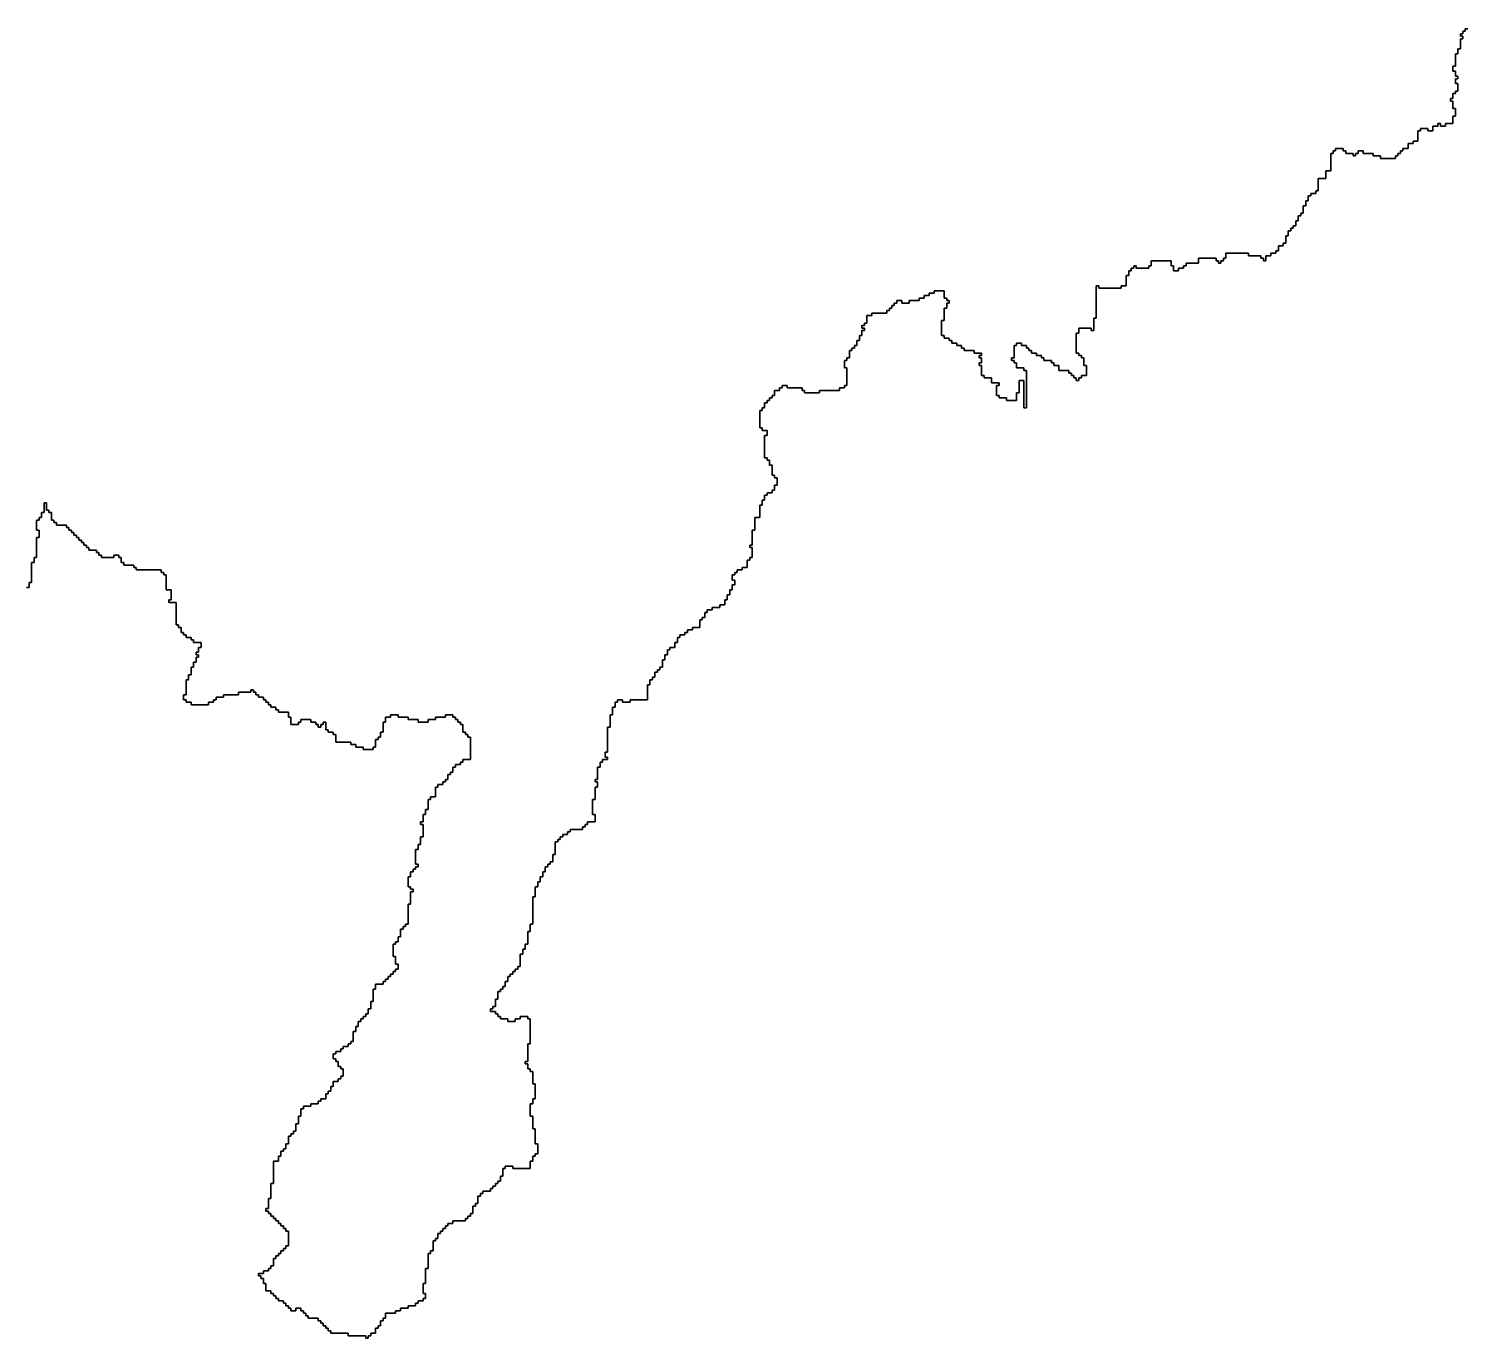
# Model space of a CAD drawing. Header units: inches. Extents: x -98695 to 376223, y 1122520 to 1501782.
# Drawn here: x 139686 to 157469, y 1294491 to 1310685 of the extents above; entities that cross this region are included whole.
import ezdxf

# ---------------------------------------------------------------- set-up
doc = ezdxf.new("R2010")
doc.units = ezdxf.units.IN
doc.header["$MEASUREMENT"] = 0
doc.layers.add('subs1', color=7, linetype='Continuous', true_color=0xc8dcf7)

msp = doc.modelspace()

# ---------------------------------------------------------------- linework, layer by layer
at = {"layer": 'subs1'}
msp.add_lwpolyline([(139659, 1303776), (139690, 1303776), (139690, 1303837), (139720, 1303837), (139720, 1304084), (139751, 1304084), (139751, 1304146), (139782, 1304146), (139782, 1304393), (139813, 1304393), (139813, 1304485), (139782, 1304485), (139782, 1304609), (139813, 1304609), (139813, 1304639), (139844, 1304639), (139844, 1304701), (139875, 1304701), (139875, 1304824), (139905, 1304824), (139905, 1304732), (139936, 1304732), (139936, 1304701), (139967, 1304701), (139967, 1304609), (139998, 1304609), (139998, 1304578), (140029, 1304578), (140029, 1304547), (140152, 1304547), (140152, 1304516), (140183, 1304516), (140183, 1304485), (140214, 1304485), (140214, 1304454), (140245, 1304454), (140245, 1304423), (140276, 1304423), (140276, 1304393), (140306, 1304393), (140306, 1304362), (140337, 1304362), (140337, 1304331), (140368, 1304331), (140368, 1304300), (140399, 1304300), (140399, 1304269), (140430, 1304269), (140430, 1304238), (140522, 1304238), (140522, 1304208), (140553, 1304208), (140553, 1304177), (140584, 1304177), (140584, 1304146), (140738, 1304146), (140738, 1304177), (140800, 1304177), (140800, 1304146), (140831, 1304146), (140831, 1304084), (140862, 1304084), (140862, 1304053), (140985, 1304053), (140985, 1304022), (141016, 1304022), (141016, 1303992), (141324, 1303992), (141324, 1303961), (141355, 1303961), (141355, 1303930), (141386, 1303930), (141386, 1303745), (141448, 1303745), (141448, 1303621), (141417, 1303621), (141417, 1303591), (141509, 1303591), (141509, 1303313), (141540, 1303313), (141540, 1303282), (141571, 1303282), (141571, 1303220), (141602, 1303220), (141602, 1303190), (141633, 1303190), (141633, 1303159), (141695, 1303159), (141695, 1303128), (141725, 1303128), (141725, 1303097), (141818, 1303097), (141818, 1303035), (141787, 1303035), (141787, 1302974), (141756, 1302974), (141756, 1302943), (141787, 1302943), (141787, 1302912), (141756, 1302912), (141756, 1302850), (141725, 1302850), (141725, 1302789), (141695, 1302789), (141695, 1302696), (141664, 1302696), (141664, 1302634), (141633, 1302634), (141633, 1302449), (141602, 1302449), (141602, 1302388), (141633, 1302388), (141633, 1302357), (141695, 1302357), (141695, 1302326), (141911, 1302326), (141911, 1302357), (141972, 1302357), (141972, 1302388), (142003, 1302388), (142003, 1302418), (142096, 1302418), (142096, 1302449), (142281, 1302449), (142281, 1302480), (142435, 1302480), (142435, 1302511), (142466, 1302511), (142466, 1302480), (142497, 1302480), (142497, 1302449), (142527, 1302449), (142527, 1302418), (142589, 1302418), (142589, 1302388), (142620, 1302388), (142620, 1302357), (142651, 1302357), (142651, 1302326), (142682, 1302326), (142682, 1302295), (142743, 1302295), (142743, 1302264), (142774, 1302264), (142774, 1302233), (142898, 1302233), (142898, 1302172), (142928, 1302172), (142928, 1302079), (143021, 1302079), (143021, 1302110), (143052, 1302110), (143052, 1302141), (143175, 1302141), (143175, 1302110), (143237, 1302110), (143237, 1302079), (143268, 1302079), (143268, 1302048), (143299, 1302048), (143299, 1302079), (143329, 1302079), (143329, 1302110), (143360, 1302110), (143360, 1302017), (143391, 1302017), (143391, 1301987), (143453, 1301987), (143453, 1301956), (143484, 1301956), (143484, 1301863), (143669, 1301863), (143669, 1301832), (143730, 1301832), (143730, 1301801), (143823, 1301801), (143823, 1301771), (143946, 1301771), (143946, 1301801), (143977, 1301801), (143977, 1301894), (144008, 1301894), (144008, 1301925), (144039, 1301925), (144039, 1301987), (144070, 1301987), (144070, 1302110), (144101, 1302110), (144101, 1302172), (144162, 1302172), (144162, 1302202), (144255, 1302202), (144255, 1302172), (144378, 1302172), (144378, 1302141), (144502, 1302141), (144502, 1302110), (144625, 1302110), (144625, 1302141), (144718, 1302141), (144718, 1302172), (144841, 1302172), (144841, 1302202), (144933, 1302202), (144933, 1302172), (144964, 1302172), (144964, 1302141), (144995, 1302141), (144995, 1302110), (145026, 1302110), (145026, 1302079), (145057, 1302079), (145057, 1301987), (145088, 1301987), (145088, 1301956), (145119, 1301956), (145119, 1301925), (145149, 1301925), (145149, 1301647), (145057, 1301647), (145057, 1301616), (145026, 1301616), (145026, 1301586), (144964, 1301586), (144964, 1301555), (144933, 1301555), (144933, 1301493), (144903, 1301493), (144903, 1301462), (144872, 1301462), (144872, 1301400), (144841, 1301400), (144841, 1301370), (144810, 1301370), (144810, 1301339), (144748, 1301339), (144748, 1301308), (144718, 1301308), (144718, 1301185), (144656, 1301185), (144656, 1301154), (144625, 1301154), (144625, 1301030), (144594, 1301030), (144594, 1300969), (144563, 1300969), (144563, 1300876), (144532, 1300876), (144532, 1300845), (144563, 1300845), (144563, 1300691), (144532, 1300691), (144532, 1300598), (144502, 1300598), (144502, 1300537), (144471, 1300537), (144471, 1300352), (144502, 1300352), (144502, 1300321), (144471, 1300321), (144471, 1300290), (144440, 1300290), (144440, 1300259), (144409, 1300259), (144409, 1300197), (144378, 1300197), (144378, 1300074), (144409, 1300074), (144409, 1300043), (144440, 1300043), (144440, 1300012), (144409, 1300012), (144409, 1299858), (144378, 1299858), (144378, 1299611), (144347, 1299611), (144347, 1299581), (144317, 1299581), (144317, 1299550), (144286, 1299550), (144286, 1299457), (144255, 1299457), (144255, 1299395), (144224, 1299395), (144224, 1299365), (144193, 1299365), (144193, 1299210), (144224, 1299210), (144224, 1299118), (144255, 1299118), (144255, 1299056), (144224, 1299056), (144224, 1299025), (144193, 1299025), (144193, 1298994), (144162, 1298994), (144162, 1298964), (144131, 1298964), (144131, 1298933), (144101, 1298933), (144101, 1298902), (144070, 1298902), (144070, 1298871), (143977, 1298871), (143977, 1298809), (143946, 1298809), (143946, 1298655), (143916, 1298655), (143916, 1298563), (143885, 1298563), (143885, 1298501), (143854, 1298501), (143854, 1298470), (143823, 1298470), (143823, 1298439), (143792, 1298439), (143792, 1298408), (143761, 1298408), (143761, 1298347), (143730, 1298347), (143730, 1298285), (143700, 1298285), (143700, 1298162), (143669, 1298162), (143669, 1298131), (143638, 1298131), (143638, 1298100), (143576, 1298100), (143576, 1298069), (143545, 1298069), (143545, 1298038), (143484, 1298038), (143484, 1298007), (143453, 1298007), (143453, 1297946), (143484, 1297946), (143484, 1297915), (143515, 1297915), (143515, 1297853), (143545, 1297853), (143545, 1297822), (143576, 1297822), (143576, 1297730), (143545, 1297730), (143545, 1297699), (143515, 1297699), (143515, 1297668), (143453, 1297668), (143453, 1297606), (143422, 1297606), (143422, 1297545), (143391, 1297545), (143391, 1297514), (143360, 1297514), (143360, 1297452), (143299, 1297452), (143299, 1297421), (143268, 1297421), (143268, 1297390), (143175, 1297390), (143175, 1297360), (143083, 1297360), (143083, 1297329), (143052, 1297329), (143052, 1297236), (143021, 1297236), (143021, 1297144), (142990, 1297144), (142990, 1297051), (142959, 1297051), (142959, 1297020), (142928, 1297020), (142928, 1296989), (142898, 1296989), (142898, 1296897), (142867, 1296897), (142867, 1296835), (142836, 1296835), (142836, 1296804), (142805, 1296804), (142805, 1296743), (142774, 1296743), (142774, 1296681), (142713, 1296681), (142713, 1296403), (142682, 1296403), (142682, 1296218), (142651, 1296218), (142651, 1296095), (142620, 1296095), (142620, 1296064), (142651, 1296064), (142651, 1296033), (142682, 1296033), (142682, 1296002), (142713, 1296002), (142713, 1295971), (142743, 1295971), (142743, 1295941), (142774, 1295941), (142774, 1295910), (142805, 1295910), (142805, 1295879), (142836, 1295879), (142836, 1295848), (142867, 1295848), (142867, 1295817), (142898, 1295817), (142898, 1295632), (142867, 1295632), (142867, 1295601), (142836, 1295601), (142836, 1295570), (142805, 1295570), (142805, 1295540), (142774, 1295540), (142774, 1295509), (142743, 1295509), (142743, 1295478), (142713, 1295478), (142713, 1295385), (142682, 1295385), (142682, 1295354), (142651, 1295354), (142651, 1295324), (142589, 1295324), (142589, 1295293), (142527, 1295293), (142527, 1295262), (142558, 1295262), (142558, 1295231), (142589, 1295231), (142589, 1295169), (142620, 1295169), (142620, 1295077), (142682, 1295077), (142682, 1295046), (142713, 1295046), (142713, 1295015), (142743, 1295015), (142743, 1294984), (142774, 1294984), (142774, 1294953), (142836, 1294953), (142836, 1294923), (142867, 1294923), (142867, 1294892), (142898, 1294892), (142898, 1294861), (142928, 1294861), (142928, 1294830), (142990, 1294830), (142990, 1294861), (143052, 1294861), (143052, 1294830), (143083, 1294830), (143083, 1294799), (143114, 1294799), (143114, 1294768), (143144, 1294768), (143144, 1294738), (143268, 1294738), (143268, 1294707), (143299, 1294707), (143299, 1294676), (143329, 1294676), (143329, 1294645), (143360, 1294645), (143360, 1294614), (143391, 1294614), (143391, 1294583), (143422, 1294583), (143422, 1294552), (143638, 1294552), (143638, 1294522), (143854, 1294522), (143854, 1294491), (143885, 1294491), (143885, 1294522), (143916, 1294522), (143916, 1294552), (143977, 1294552), (143977, 1294614), (144008, 1294614), (144008, 1294645), (144039, 1294645), (144039, 1294707), (144070, 1294707), (144070, 1294738), (144101, 1294738), (144101, 1294799), (144224, 1294799), (144224, 1294830), (144286, 1294830), (144286, 1294861), (144378, 1294861), (144378, 1294892), (144471, 1294892), (144471, 1294923), (144502, 1294923), (144502, 1294953), (144563, 1294953), (144563, 1294984), (144594, 1294984), (144594, 1295046), (144563, 1295046), (144563, 1295169), (144594, 1295169), (144594, 1295354), (144625, 1295354), (144625, 1295540), (144656, 1295540), (144656, 1295570), (144687, 1295570), (144687, 1295694), (144718, 1295694), (144718, 1295725), (144748, 1295725), (144748, 1295786), (144779, 1295786), (144779, 1295817), (144810, 1295817), (144810, 1295848), (144841, 1295848), (144841, 1295879), (144872, 1295879), (144872, 1295910), (144933, 1295910), (144933, 1295941), (145088, 1295941), (145088, 1295971), (145119, 1295971), (145119, 1296002), (145149, 1296002), (145149, 1296033), (145180, 1296033), (145180, 1296126), (145211, 1296126), (145211, 1296157), (145242, 1296157), (145242, 1296249), (145273, 1296249), (145273, 1296280), (145304, 1296280), (145304, 1296311), (145396, 1296311), (145396, 1296342), (145427, 1296342), (145427, 1296372), (145458, 1296372), (145458, 1296403), (145489, 1296403), (145489, 1296434), (145520, 1296434), (145520, 1296496), (145550, 1296496), (145550, 1296588), (145581, 1296588), (145581, 1296619), (145674, 1296619), (145674, 1296588), (145890, 1296588), (145890, 1296681), (145921, 1296681), (145921, 1296743), (145951, 1296743), (145951, 1296773), (145982, 1296773), (145982, 1296897), (145951, 1296897), (145951, 1297082), (145921, 1297082), (145921, 1297236), (145890, 1297236), (145890, 1297390), (145921, 1297390), (145921, 1297452), (145951, 1297452), (145951, 1297637), (145921, 1297637), (145921, 1297791), (145890, 1297791), (145890, 1297822), (145859, 1297822), (145859, 1297884), (145828, 1297884), (145828, 1297915), (145859, 1297915), (145859, 1298131), (145890, 1298131), (145890, 1298439), (145859, 1298439), (145859, 1298470), (145766, 1298470), (145766, 1298439), (145705, 1298439), (145705, 1298408), (145612, 1298408), (145612, 1298439), (145520, 1298439), (145520, 1298470), (145489, 1298470), (145489, 1298501), (145458, 1298501), (145458, 1298532), (145396, 1298532), (145396, 1298563), (145427, 1298563), (145427, 1298593), (145458, 1298593), (145458, 1298686), (145489, 1298686), (145489, 1298778), (145520, 1298778), (145520, 1298809), (145550, 1298809), (145550, 1298840), (145581, 1298840), (145581, 1298902), (145612, 1298902), (145612, 1298964), (145643, 1298964), (145643, 1298994), (145674, 1298994), (145674, 1299025), (145705, 1299025), (145705, 1299056), (145736, 1299056), (145736, 1299087), (145766, 1299087), (145766, 1299241), (145797, 1299241), (145797, 1299303), (145828, 1299303), (145828, 1299365), (145859, 1299365), (145859, 1299519), (145890, 1299519), (145890, 1299611), (145921, 1299611), (145921, 1299951), (145951, 1299951), (145951, 1300074), (145982, 1300074), (145982, 1300136), (146013, 1300136), (146013, 1300197), (146044, 1300197), (146044, 1300259), (146075, 1300259), (146075, 1300321), (146106, 1300321), (146106, 1300352), (146137, 1300352), (146137, 1300383), (146167, 1300383), (146167, 1300475), (146198, 1300475), (146198, 1300629), (146229, 1300629), (146229, 1300660), (146260, 1300660), (146260, 1300691), (146291, 1300691), (146291, 1300722), (146352, 1300722), (146352, 1300753), (146383, 1300753), (146383, 1300784), (146538, 1300784), (146538, 1300814), (146568, 1300814), (146568, 1300845), (146599, 1300845), (146599, 1300876), (146692, 1300876), (146692, 1300969), (146661, 1300969), (146661, 1301154), (146692, 1301154), (146692, 1301308), (146723, 1301308), (146723, 1301370), (146692, 1301370), (146692, 1301400), (146723, 1301400), (146723, 1301555), (146753, 1301555), (146753, 1301616), (146784, 1301616), (146784, 1301647), (146846, 1301647), (146846, 1301678), (146815, 1301678), (146815, 1301740), (146846, 1301740), (146846, 1302048), (146877, 1302048), (146877, 1302202), (146908, 1302202), (146908, 1302295), (146939, 1302295), (146939, 1302357), (146969, 1302357), (146969, 1302388), (147031, 1302388), (147031, 1302357), (147124, 1302357), (147124, 1302388), (147340, 1302388), (147340, 1302573), (147370, 1302573), (147370, 1302634), (147401, 1302634), (147401, 1302665), (147432, 1302665), (147432, 1302727), (147463, 1302727), (147463, 1302758), (147494, 1302758), (147494, 1302789), (147525, 1302789), (147525, 1302881), (147555, 1302881), (147555, 1302943), (147586, 1302943), (147586, 1303005), (147617, 1303005), (147617, 1303035), (147679, 1303035), (147679, 1303097), (147710, 1303097), (147710, 1303159), (147741, 1303159), (147741, 1303190), (147802, 1303190), (147802, 1303220), (147833, 1303220), (147833, 1303251), (147895, 1303251), (147895, 1303282), (147987, 1303282), (147987, 1303375), (148018, 1303375), (148018, 1303406), (148049, 1303406), (148049, 1303467), (148080, 1303467), (148080, 1303498), (148142, 1303498), (148142, 1303529), (148234, 1303529), (148234, 1303560), (148296, 1303560), (148296, 1303621), (148327, 1303621), (148327, 1303683), (148357, 1303683), (148357, 1303745), (148388, 1303745), (148388, 1303807), (148419, 1303807), (148419, 1303868), (148388, 1303868), (148388, 1303930), (148419, 1303930), (148419, 1303961), (148450, 1303961), (148450, 1303992), (148512, 1303992), (148512, 1304022), (148573, 1304022), (148573, 1304115), (148604, 1304115), (148604, 1304146), (148635, 1304146), (148635, 1304269), (148604, 1304269), (148604, 1304300), (148635, 1304300), (148635, 1304485), (148666, 1304485), (148666, 1304639), (148728, 1304639), (148728, 1304794), (148759, 1304794), (148759, 1304855), (148789, 1304855), (148789, 1304917), (148820, 1304917), (148820, 1304948), (148882, 1304948), (148882, 1304979), (148913, 1304979), (148913, 1305040), (148944, 1305040), (148944, 1305133), (148913, 1305133), (148913, 1305164), (148882, 1305164), (148882, 1305287), (148851, 1305287), (148851, 1305349), (148820, 1305349), (148820, 1305380), (148789, 1305380), (148789, 1305657), (148820, 1305657), (148820, 1305719), (148759, 1305719), (148759, 1305750), (148728, 1305750), (148728, 1305966), (148759, 1305966), (148759, 1305997), (148789, 1305997), (148789, 1306058), (148820, 1306058), (148820, 1306089), (148851, 1306089), (148851, 1306120), (148882, 1306120), (148882, 1306151), (148913, 1306151), (148913, 1306213), (148974, 1306213), (148974, 1306243), (149005, 1306243), (149005, 1306274), (149067, 1306274), (149067, 1306243), (149252, 1306243), (149252, 1306213), (149283, 1306213), (149283, 1306182), (149468, 1306182), (149468, 1306213), (149715, 1306213), (149715, 1306243), (149776, 1306243), (149776, 1306274), (149807, 1306274), (149807, 1306490), (149776, 1306490), (149776, 1306583), (149807, 1306583), (149807, 1306614), (149838, 1306614), (149838, 1306706), (149869, 1306706), (149869, 1306737), (149900, 1306737), (149900, 1306768), (149931, 1306768), (149931, 1306830), (149962, 1306830), (149962, 1306891), (149992, 1306891), (149992, 1306953), (150023, 1306953), (150023, 1306984), (149992, 1306984), (149992, 1307015), (150023, 1307015), (150023, 1307045), (150054, 1307045), (150054, 1307138), (150116, 1307138), (150116, 1307169), (150301, 1307169), (150301, 1307200), (150332, 1307200), (150332, 1307231), (150363, 1307231), (150363, 1307261), (150393, 1307261), (150393, 1307292), (150424, 1307292), (150424, 1307323), (150486, 1307323), (150486, 1307292), (150578, 1307292), (150578, 1307323), (150702, 1307323), (150702, 1307354), (150764, 1307354), (150764, 1307385), (150825, 1307385), (150825, 1307416), (150887, 1307416), (150887, 1307446), (151010, 1307446), (151010, 1307354), (151041, 1307354), (151041, 1307323), (151072, 1307323), (151072, 1307292), (151041, 1307292), (151041, 1307231), (151010, 1307231), (151010, 1307076), (150979, 1307076), (150979, 1306891), (151010, 1306891), (151010, 1306860), (151072, 1306860), (151072, 1306830), (151103, 1306830), (151103, 1306799), (151165, 1306799), (151165, 1306768), (151226, 1306768), (151226, 1306737), (151257, 1306737), (151257, 1306706), (151380, 1306706), (151380, 1306675), (151473, 1306675), (151473, 1306644), (151442, 1306644), (151442, 1306614), (151473, 1306614), (151473, 1306552), (151442, 1306552), (151442, 1306521), (151473, 1306521), (151473, 1306398), (151504, 1306398), (151504, 1306367), (151596, 1306367), (151596, 1306305), (151689, 1306305), (151689, 1306274), (151658, 1306274), (151658, 1306151), (151689, 1306151), (151689, 1306120), (151781, 1306120), (151781, 1306089), (151905, 1306089), (151905, 1306182), (151936, 1306182), (151936, 1306336), (151997, 1306336), (151997, 1305997), (152028, 1305997), (152028, 1306459), (151997, 1306459), (151997, 1306490), (151905, 1306490), (151905, 1306552), (151874, 1306552), (151874, 1306583), (151843, 1306583), (151843, 1306614), (151874, 1306614), (151874, 1306768), (151905, 1306768), (151905, 1306799), (151967, 1306799), (151967, 1306768), (152028, 1306768), (152028, 1306737), (152059, 1306737), (152059, 1306706), (152090, 1306706), (152090, 1306675), (152152, 1306675), (152152, 1306644), (152213, 1306644), (152213, 1306614), (152244, 1306614), (152244, 1306583), (152337, 1306583), (152337, 1306552), (152368, 1306552), (152368, 1306521), (152429, 1306521), (152429, 1306459), (152553, 1306459), (152553, 1306428), (152584, 1306428), (152584, 1306398), (152614, 1306398), (152614, 1306367), (152645, 1306367), (152645, 1306336), (152676, 1306336), (152676, 1306367), (152707, 1306367), (152707, 1306398), (152769, 1306398), (152769, 1306521), (152738, 1306521), (152738, 1306614), (152707, 1306614), (152707, 1306644), (152676, 1306644), (152676, 1306675), (152645, 1306675), (152645, 1306922), (152676, 1306922), (152676, 1306984), (152830, 1306984), (152830, 1306953), (152861, 1306953), (152861, 1307107), (152892, 1307107), (152892, 1307508), (152923, 1307508), (152923, 1307477), (153200, 1307477), (153200, 1307508), (153262, 1307508), (153262, 1307632), (153293, 1307632), (153293, 1307693), (153324, 1307693), (153324, 1307724), (153355, 1307724), (153355, 1307755), (153386, 1307755), (153386, 1307724), (153540, 1307724), (153540, 1307755), (153571, 1307755), (153571, 1307817), (153817, 1307817), (153817, 1307755), (153848, 1307755), (153848, 1307693), (153910, 1307693), (153910, 1307724), (153972, 1307724), (153972, 1307755), (154002, 1307755), (154002, 1307786), (154157, 1307786), (154157, 1307847), (154373, 1307847), (154373, 1307817), (154403, 1307817), (154403, 1307786), (154434, 1307786), (154434, 1307817), (154465, 1307817), (154465, 1307847), (154496, 1307847), (154496, 1307909), (154774, 1307909), (154774, 1307878), (154928, 1307878), (154928, 1307847), (154959, 1307847), (154959, 1307817), (154990, 1307817), (154990, 1307878), (155051, 1307878), (155051, 1307909), (155113, 1307909), (155113, 1307940), (155144, 1307940), (155144, 1308002), (155205, 1308002), (155205, 1308033), (155236, 1308033), (155236, 1308125), (155267, 1308125), (155267, 1308187), (155298, 1308187), (155298, 1308218), (155329, 1308218), (155329, 1308248), (155360, 1308248), (155360, 1308310), (155391, 1308310), (155391, 1308372), (155421, 1308372), (155421, 1308403), (155452, 1308403), (155452, 1308495), (155483, 1308495), (155483, 1308557), (155514, 1308557), (155514, 1308619), (155545, 1308619), (155545, 1308649), (155606, 1308649), (155606, 1308680), (155637, 1308680), (155637, 1308835), (155730, 1308835), (155730, 1308927), (155792, 1308927), (155792, 1309143), (155822, 1309143), (155822, 1309174), (155853, 1309174), (155853, 1309205), (155946, 1309205), (155946, 1309174), (155977, 1309174), (155977, 1309143), (156069, 1309143), (156069, 1309112), (156100, 1309112), (156100, 1309143), (156131, 1309143), (156131, 1309174), (156193, 1309174), (156193, 1309143), (156316, 1309143), (156316, 1309112), (156409, 1309112), (156409, 1309081), (156594, 1309081), (156594, 1309112), (156624, 1309112), (156624, 1309143), (156655, 1309143), (156655, 1309174), (156686, 1309174), (156686, 1309205), (156748, 1309205), (156748, 1309266), (156810, 1309266), (156810, 1309297), (156871, 1309297), (156871, 1309421), (156902, 1309421), (156902, 1309451), (156995, 1309451), (156995, 1309421), (157056, 1309421), (157056, 1309482), (157118, 1309482), (157118, 1309513), (157149, 1309513), (157149, 1309482), (157211, 1309482), (157211, 1309513), (157303, 1309513), (157303, 1309606), (157334, 1309606), (157334, 1309698), (157303, 1309698), (157303, 1309791), (157272, 1309791), (157272, 1309822), (157303, 1309822), (157303, 1309883), (157334, 1309883), (157334, 1309914), (157365, 1309914), (157365, 1310007), (157334, 1310007), (157334, 1310068), (157365, 1310068), (157365, 1310099), (157334, 1310099), (157334, 1310161), (157303, 1310161), (157303, 1310223), (157334, 1310223), (157334, 1310377), (157365, 1310377), (157365, 1310439), (157396, 1310439), (157396, 1310562), (157426, 1310562), (157426, 1310593), (157396, 1310593), (157396, 1310624), (157426, 1310624), (157426, 1310655), (157457, 1310655), (157457, 1310685), (157488, 1310685)], dxfattribs=at)
msp.add_polyline3d([(157488, 1310685, 0), (157457, 1310685, 0), (157457, 1310655, 0), (157426, 1310655, 0), (157426, 1310624, 0), (157396, 1310624, 0), (157396, 1310593, 0), (157426, 1310593, 0), (157426, 1310562, 0), (157396, 1310562, 0), (157396, 1310439, 0), (157365, 1310439, 0), (157365, 1310377, 0), (157334, 1310377, 0), (157334, 1310223, 0), (157303, 1310223, 0), (157303, 1310161, 0), (157334, 1310161, 0), (157334, 1310099, 0), (157365, 1310099, 0), (157365, 1310068, 0), (157334, 1310068, 0), (157334, 1310007, 0), (157365, 1310007, 0), (157365, 1309914, 0), (157334, 1309914, 0), (157334, 1309883, 0), (157303, 1309883, 0), (157303, 1309822, 0), (157272, 1309822, 0), (157272, 1309791, 0), (157303, 1309791, 0), (157303, 1309698, 0), (157334, 1309698, 0), (157334, 1309606, 0), (157303, 1309606, 0), (157303, 1309513, 0), (157211, 1309513, 0), (157211, 1309482, 0), (157149, 1309482, 0), (157149, 1309513, 0), (157118, 1309513, 0), (157118, 1309482, 0), (157056, 1309482, 0), (157056, 1309421, 0), (156995, 1309421, 0), (156995, 1309451, 0), (156902, 1309451, 0), (156902, 1309421, 0), (156871, 1309421, 0), (156871, 1309297, 0), (156810, 1309297, 0), (156810, 1309266, 0), (156748, 1309266, 0), (156748, 1309205, 0), (156686, 1309205, 0), (156686, 1309174, 0), (156655, 1309174, 0), (156655, 1309143, 0), (156624, 1309143, 0), (156624, 1309112, 0), (156594, 1309112, 0), (156594, 1309081, 0), (156409, 1309081, 0), (156409, 1309112, 0), (156316, 1309112, 0), (156316, 1309143, 0), (156193, 1309143, 0), (156193, 1309174, 0), (156131, 1309174, 0), (156131, 1309143, 0), (156100, 1309143, 0), (156100, 1309112, 0), (156069, 1309112, 0), (156069, 1309143, 0), (155977, 1309143, 0), (155977, 1309174, 0), (155946, 1309174, 0), (155946, 1309205, 0), (155853, 1309205, 0), (155853, 1309174, 0), (155822, 1309174, 0), (155822, 1309143, 0), (155792, 1309143, 0), (155792, 1308927, 0), (155730, 1308927, 0), (155730, 1308835, 0), (155637, 1308835, 0), (155637, 1308680, 0), (155606, 1308680, 0), (155606, 1308649, 0), (155545, 1308649, 0), (155545, 1308619, 0), (155514, 1308619, 0), (155514, 1308557, 0), (155483, 1308557, 0), (155483, 1308495, 0), (155452, 1308495, 0), (155452, 1308403, 0), (155421, 1308403, 0), (155421, 1308372, 0), (155391, 1308372, 0), (155391, 1308310, 0), (155360, 1308310, 0), (155360, 1308248, 0), (155329, 1308248, 0), (155329, 1308218, 0), (155298, 1308218, 0), (155298, 1308187, 0), (155267, 1308187, 0), (155267, 1308125, 0), (155236, 1308125, 0), (155236, 1308033, 0), (155205, 1308033, 0), (155205, 1308002, 0), (155144, 1308002, 0), (155144, 1307940, 0), (155113, 1307940, 0), (155113, 1307909, 0), (155051, 1307909, 0), (155051, 1307878, 0), (154990, 1307878, 0), (154990, 1307817, 0), (154959, 1307817, 0), (154959, 1307847, 0), (154928, 1307847, 0), (154928, 1307878, 0), (154774, 1307878, 0), (154774, 1307909, 0), (154496, 1307909, 0), (154496, 1307847, 0), (154465, 1307847, 0), (154465, 1307817, 0), (154434, 1307817, 0), (154434, 1307786, 0), (154403, 1307786, 0), (154403, 1307817, 0), (154373, 1307817, 0), (154373, 1307847, 0), (154157, 1307847, 0), (154157, 1307786, 0), (154002, 1307786, 0), (154002, 1307755, 0), (153972, 1307755, 0), (153972, 1307724, 0), (153910, 1307724, 0), (153910, 1307693, 0), (153848, 1307693, 0), (153848, 1307755, 0), (153817, 1307755, 0), (153817, 1307817, 0), (153571, 1307817, 0), (153571, 1307755, 0), (153540, 1307755, 0), (153540, 1307724, 0), (153386, 1307724, 0), (153386, 1307755, 0), (153355, 1307755, 0), (153355, 1307724, 0), (153324, 1307724, 0), (153324, 1307693, 0), (153293, 1307693, 0), (153293, 1307632, 0), (153262, 1307632, 0), (153262, 1307508, 0), (153200, 1307508, 0), (153200, 1307477, 0), (152923, 1307477, 0), (152923, 1307508, 0), (152892, 1307508, 0), (152892, 1307107, 0), (152861, 1307107, 0), (152861, 1306953, 0), (152830, 1306953, 0), (152830, 1306984, 0), (152676, 1306984, 0), (152676, 1306922, 0), (152645, 1306922, 0), (152645, 1306675, 0), (152676, 1306675, 0), (152676, 1306644, 0), (152707, 1306644, 0), (152707, 1306614, 0), (152738, 1306614, 0), (152738, 1306521, 0), (152769, 1306521, 0), (152769, 1306398, 0), (152707, 1306398, 0), (152707, 1306367, 0), (152676, 1306367, 0), (152676, 1306336, 0), (152645, 1306336, 0), (152645, 1306367, 0), (152614, 1306367, 0), (152614, 1306398, 0), (152584, 1306398, 0), (152584, 1306428, 0), (152553, 1306428, 0), (152553, 1306459, 0), (152429, 1306459, 0), (152429, 1306521, 0), (152368, 1306521, 0), (152368, 1306552, 0), (152337, 1306552, 0), (152337, 1306583, 0), (152244, 1306583, 0), (152244, 1306614, 0), (152213, 1306614, 0), (152213, 1306644, 0), (152152, 1306644, 0), (152152, 1306675, 0), (152090, 1306675, 0), (152090, 1306706, 0), (152059, 1306706, 0), (152059, 1306737, 0), (152028, 1306737, 0), (152028, 1306768, 0), (151967, 1306768, 0), (151967, 1306799, 0), (151905, 1306799, 0), (151905, 1306768, 0), (151874, 1306768, 0), (151874, 1306614, 0), (151843, 1306614, 0), (151843, 1306583, 0), (151874, 1306583, 0), (151874, 1306552, 0), (151905, 1306552, 0), (151905, 1306490, 0), (151997, 1306490, 0), (151997, 1306459, 0), (152028, 1306459, 0), (152028, 1305997, 0), (151997, 1305997, 0), (151997, 1306336, 0), (151936, 1306336, 0), (151936, 1306182, 0), (151905, 1306182, 0), (151905, 1306089, 0), (151781, 1306089, 0), (151781, 1306120, 0), (151689, 1306120, 0), (151689, 1306151, 0), (151658, 1306151, 0), (151658, 1306274, 0), (151689, 1306274, 0), (151689, 1306305, 0), (151596, 1306305, 0), (151596, 1306367, 0), (151504, 1306367, 0), (151504, 1306398, 0), (151473, 1306398, 0), (151473, 1306521, 0), (151442, 1306521, 0), (151442, 1306552, 0), (151473, 1306552, 0), (151473, 1306614, 0), (151442, 1306614, 0), (151442, 1306644, 0), (151473, 1306644, 0), (151473, 1306675, 0), (151380, 1306675, 0), (151380, 1306706, 0), (151257, 1306706, 0), (151257, 1306737, 0), (151226, 1306737, 0), (151226, 1306768, 0), (151165, 1306768, 0), (151165, 1306799, 0), (151103, 1306799, 0), (151103, 1306830, 0), (151072, 1306830, 0), (151072, 1306860, 0), (151010, 1306860, 0), (151010, 1306891, 0), (150979, 1306891, 0), (150979, 1307076, 0), (151010, 1307076, 0), (151010, 1307231, 0), (151041, 1307231, 0), (151041, 1307292, 0), (151072, 1307292, 0), (151072, 1307323, 0), (151041, 1307323, 0), (151041, 1307354, 0), (151010, 1307354, 0), (151010, 1307446, 0), (150887, 1307446, 0), (150887, 1307416, 0), (150825, 1307416, 0), (150825, 1307385, 0), (150764, 1307385, 0), (150764, 1307354, 0), (150702, 1307354, 0), (150702, 1307323, 0), (150578, 1307323, 0), (150578, 1307292, 0), (150486, 1307292, 0), (150486, 1307323, 0), (150424, 1307323, 0), (150424, 1307292, 0), (150393, 1307292, 0), (150393, 1307261, 0), (150363, 1307261, 0), (150363, 1307231, 0), (150332, 1307231, 0), (150332, 1307200, 0), (150301, 1307200, 0), (150301, 1307169, 0), (150116, 1307169, 0), (150116, 1307138, 0), (150054, 1307138, 0), (150054, 1307045, 0), (150023, 1307045, 0), (150023, 1307015, 0), (149992, 1307015, 0), (149992, 1306984, 0), (150023, 1306984, 0), (150023, 1306953, 0), (149992, 1306953, 0), (149992, 1306891, 0), (149962, 1306891, 0), (149962, 1306830, 0), (149931, 1306830, 0), (149931, 1306768, 0), (149900, 1306768, 0), (149900, 1306737, 0), (149869, 1306737, 0), (149869, 1306706, 0), (149838, 1306706, 0), (149838, 1306614, 0), (149807, 1306614, 0), (149807, 1306583, 0), (149776, 1306583, 0), (149776, 1306490, 0), (149807, 1306490, 0), (149807, 1306274, 0), (149776, 1306274, 0), (149776, 1306243, 0), (149715, 1306243, 0), (149715, 1306213, 0), (149468, 1306213, 0), (149468, 1306182, 0), (149283, 1306182, 0), (149283, 1306213, 0), (149252, 1306213, 0), (149252, 1306243, 0), (149067, 1306243, 0), (149067, 1306274, 0), (149005, 1306274, 0), (149005, 1306243, 0), (148974, 1306243, 0), (148974, 1306213, 0), (148913, 1306213, 0), (148913, 1306151, 0), (148882, 1306151, 0), (148882, 1306120, 0), (148851, 1306120, 0), (148851, 1306089, 0), (148820, 1306089, 0), (148820, 1306058, 0), (148789, 1306058, 0), (148789, 1305997, 0), (148759, 1305997, 0), (148759, 1305966, 0), (148728, 1305966, 0), (148728, 1305750, 0), (148759, 1305750, 0), (148759, 1305719, 0), (148820, 1305719, 0), (148820, 1305657, 0), (148789, 1305657, 0), (148789, 1305380, 0), (148820, 1305380, 0), (148820, 1305349, 0), (148851, 1305349, 0), (148851, 1305287, 0), (148882, 1305287, 0), (148882, 1305164, 0), (148913, 1305164, 0), (148913, 1305133, 0), (148944, 1305133, 0), (148944, 1305040, 0), (148913, 1305040, 0), (148913, 1304979, 0), (148882, 1304979, 0), (148882, 1304948, 0), (148820, 1304948, 0), (148820, 1304917, 0), (148789, 1304917, 0), (148789, 1304855, 0), (148759, 1304855, 0), (148759, 1304794, 0), (148728, 1304794, 0), (148728, 1304639, 0), (148666, 1304639, 0), (148666, 1304485, 0), (148635, 1304485, 0), (148635, 1304300, 0), (148604, 1304300, 0), (148604, 1304269, 0), (148635, 1304269, 0), (148635, 1304146, 0), (148604, 1304146, 0), (148604, 1304115, 0), (148573, 1304115, 0), (148573, 1304022, 0), (148512, 1304022, 0), (148512, 1303992, 0), (148450, 1303992, 0), (148450, 1303961, 0), (148419, 1303961, 0), (148419, 1303930, 0), (148388, 1303930, 0), (148388, 1303868, 0), (148419, 1303868, 0), (148419, 1303807, 0), (148388, 1303807, 0), (148388, 1303745, 0), (148357, 1303745, 0), (148357, 1303683, 0), (148327, 1303683, 0), (148327, 1303621, 0), (148296, 1303621, 0), (148296, 1303560, 0), (148234, 1303560, 0), (148234, 1303529, 0), (148142, 1303529, 0), (148142, 1303498, 0), (148080, 1303498, 0), (148080, 1303467, 0), (148049, 1303467, 0), (148049, 1303406, 0), (148018, 1303406, 0), (148018, 1303375, 0), (147987, 1303375, 0), (147987, 1303282, 0), (147895, 1303282, 0), (147895, 1303251, 0), (147833, 1303251, 0), (147833, 1303220, 0), (147802, 1303220, 0), (147802, 1303190, 0), (147741, 1303190, 0), (147741, 1303159, 0), (147710, 1303159, 0), (147710, 1303097, 0), (147679, 1303097, 0), (147679, 1303035, 0), (147617, 1303035, 0), (147617, 1303005, 0), (147586, 1303005, 0), (147586, 1302943, 0), (147555, 1302943, 0), (147555, 1302881, 0), (147525, 1302881, 0), (147525, 1302789, 0), (147494, 1302789, 0), (147494, 1302758, 0), (147463, 1302758, 0), (147463, 1302727, 0), (147432, 1302727, 0), (147432, 1302665, 0), (147401, 1302665, 0), (147401, 1302634, 0), (147370, 1302634, 0), (147370, 1302573, 0), (147340, 1302573, 0), (147340, 1302388, 0), (147124, 1302388, 0), (147124, 1302357, 0), (147031, 1302357, 0), (147031, 1302388, 0), (146969, 1302388, 0), (146969, 1302357, 0), (146939, 1302357, 0), (146939, 1302295, 0), (146908, 1302295, 0), (146908, 1302202, 0), (146877, 1302202, 0), (146877, 1302048, 0), (146846, 1302048, 0), (146846, 1301740, 0), (146815, 1301740, 0), (146815, 1301678, 0), (146846, 1301678, 0), (146846, 1301647, 0), (146784, 1301647, 0), (146784, 1301616, 0), (146753, 1301616, 0), (146753, 1301555, 0), (146723, 1301555, 0), (146723, 1301400, 0), (146692, 1301400, 0), (146692, 1301370, 0), (146723, 1301370, 0), (146723, 1301308, 0), (146692, 1301308, 0), (146692, 1301154, 0), (146661, 1301154, 0), (146661, 1300969, 0), (146692, 1300969, 0), (146692, 1300876, 0), (146599, 1300876, 0), (146599, 1300845, 0), (146568, 1300845, 0), (146568, 1300814, 0), (146538, 1300814, 0), (146538, 1300784, 0), (146383, 1300784, 0), (146383, 1300753, 0), (146352, 1300753, 0), (146352, 1300722, 0), (146291, 1300722, 0), (146291, 1300691, 0), (146260, 1300691, 0), (146260, 1300660, 0), (146229, 1300660, 0), (146229, 1300629, 0), (146198, 1300629, 0), (146198, 1300475, 0), (146167, 1300475, 0), (146167, 1300383, 0), (146137, 1300383, 0), (146137, 1300352, 0), (146106, 1300352, 0), (146106, 1300321, 0), (146075, 1300321, 0), (146075, 1300259, 0), (146044, 1300259, 0), (146044, 1300197, 0), (146013, 1300197, 0), (146013, 1300136, 0), (145982, 1300136, 0), (145982, 1300074, 0), (145951, 1300074, 0), (145951, 1299951, 0), (145921, 1299951, 0), (145921, 1299611, 0), (145890, 1299611, 0), (145890, 1299519, 0), (145859, 1299519, 0), (145859, 1299365, 0), (145828, 1299365, 0), (145828, 1299303, 0), (145797, 1299303, 0), (145797, 1299241, 0), (145766, 1299241, 0), (145766, 1299087, 0), (145736, 1299087, 0), (145736, 1299056, 0), (145705, 1299056, 0), (145705, 1299025, 0), (145674, 1299025, 0), (145674, 1298994, 0), (145643, 1298994, 0), (145643, 1298964, 0), (145612, 1298964, 0), (145612, 1298902, 0), (145581, 1298902, 0), (145581, 1298840, 0), (145550, 1298840, 0), (145550, 1298809, 0), (145520, 1298809, 0), (145520, 1298778, 0), (145489, 1298778, 0), (145489, 1298686, 0), (145458, 1298686, 0), (145458, 1298593, 0), (145427, 1298593, 0), (145427, 1298563, 0), (145396, 1298563, 0), (145396, 1298532, 0), (145458, 1298532, 0), (145458, 1298501, 0), (145489, 1298501, 0), (145489, 1298470, 0), (145520, 1298470, 0), (145520, 1298439, 0), (145612, 1298439, 0), (145612, 1298408, 0), (145705, 1298408, 0), (145705, 1298439, 0), (145766, 1298439, 0), (145766, 1298470, 0), (145859, 1298470, 0), (145859, 1298439, 0), (145890, 1298439, 0), (145890, 1298131, 0), (145859, 1298131, 0), (145859, 1297915, 0), (145828, 1297915, 0), (145828, 1297884, 0), (145859, 1297884, 0), (145859, 1297822, 0), (145890, 1297822, 0), (145890, 1297791, 0), (145921, 1297791, 0), (145921, 1297637, 0), (145951, 1297637, 0), (145951, 1297452, 0), (145921, 1297452, 0), (145921, 1297390, 0), (145890, 1297390, 0), (145890, 1297236, 0), (145921, 1297236, 0), (145921, 1297082, 0), (145951, 1297082, 0), (145951, 1296897, 0), (145982, 1296897, 0), (145982, 1296773, 0), (145951, 1296773, 0), (145951, 1296743, 0), (145921, 1296743, 0), (145921, 1296681, 0), (145890, 1296681, 0), (145890, 1296588, 0), (145674, 1296588, 0), (145674, 1296619, 0), (145581, 1296619, 0), (145581, 1296588, 0), (145550, 1296588, 0), (145550, 1296496, 0), (145520, 1296496, 0), (145520, 1296434, 0), (145489, 1296434, 0), (145489, 1296403, 0), (145458, 1296403, 0), (145458, 1296372, 0), (145427, 1296372, 0), (145427, 1296342, 0), (145396, 1296342, 0), (145396, 1296311, 0), (145304, 1296311, 0), (145304, 1296280, 0), (145273, 1296280, 0), (145273, 1296249, 0), (145242, 1296249, 0), (145242, 1296157, 0), (145211, 1296157, 0), (145211, 1296126, 0), (145180, 1296126, 0), (145180, 1296033, 0), (145149, 1296033, 0), (145149, 1296002, 0), (145119, 1296002, 0), (145119, 1295971, 0), (145088, 1295971, 0), (145088, 1295941, 0), (144933, 1295941, 0), (144933, 1295910, 0), (144872, 1295910, 0), (144872, 1295879, 0), (144841, 1295879, 0), (144841, 1295848, 0), (144810, 1295848, 0), (144810, 1295817, 0), (144779, 1295817, 0), (144779, 1295786, 0), (144748, 1295786, 0), (144748, 1295725, 0), (144718, 1295725, 0), (144718, 1295694, 0), (144687, 1295694, 0), (144687, 1295570, 0), (144656, 1295570, 0), (144656, 1295540, 0), (144625, 1295540, 0), (144625, 1295354, 0), (144594, 1295354, 0), (144594, 1295169, 0), (144563, 1295169, 0), (144563, 1295046, 0), (144594, 1295046, 0), (144594, 1294984, 0), (144563, 1294984, 0), (144563, 1294953, 0), (144502, 1294953, 0), (144502, 1294923, 0), (144471, 1294923, 0), (144471, 1294892, 0), (144378, 1294892, 0), (144378, 1294861, 0), (144286, 1294861, 0), (144286, 1294830, 0), (144224, 1294830, 0), (144224, 1294799, 0), (144101, 1294799, 0), (144101, 1294738, 0), (144070, 1294738, 0), (144070, 1294707, 0), (144039, 1294707, 0), (144039, 1294645, 0), (144008, 1294645, 0), (144008, 1294614, 0), (143977, 1294614, 0), (143977, 1294552, 0), (143916, 1294552, 0), (143916, 1294522, 0), (143885, 1294522, 0), (143885, 1294491, 0), (143854, 1294491, 0), (143854, 1294522, 0), (143638, 1294522, 0), (143638, 1294552, 0), (143422, 1294552, 0), (143422, 1294583, 0), (143391, 1294583, 0), (143391, 1294614, 0), (143360, 1294614, 0), (143360, 1294645, 0), (143329, 1294645, 0), (143329, 1294676, 0), (143299, 1294676, 0), (143299, 1294707, 0), (143268, 1294707, 0), (143268, 1294738, 0), (143144, 1294738, 0), (143144, 1294768, 0), (143114, 1294768, 0), (143114, 1294799, 0), (143083, 1294799, 0), (143083, 1294830, 0), (143052, 1294830, 0), (143052, 1294861, 0), (142990, 1294861, 0), (142990, 1294830, 0), (142928, 1294830, 0), (142928, 1294861, 0), (142898, 1294861, 0), (142898, 1294892, 0), (142867, 1294892, 0), (142867, 1294923, 0), (142836, 1294923, 0), (142836, 1294953, 0), (142774, 1294953, 0), (142774, 1294984, 0), (142743, 1294984, 0), (142743, 1295015, 0), (142713, 1295015, 0), (142713, 1295046, 0), (142682, 1295046, 0), (142682, 1295077, 0), (142620, 1295077, 0), (142620, 1295169, 0), (142589, 1295169, 0), (142589, 1295231, 0), (142558, 1295231, 0), (142558, 1295262, 0), (142527, 1295262, 0), (142527, 1295293, 0), (142589, 1295293, 0), (142589, 1295324, 0), (142651, 1295324, 0), (142651, 1295354, 0), (142682, 1295354, 0), (142682, 1295385, 0), (142713, 1295385, 0), (142713, 1295478, 0), (142743, 1295478, 0), (142743, 1295509, 0), (142774, 1295509, 0), (142774, 1295540, 0), (142805, 1295540, 0), (142805, 1295570, 0), (142836, 1295570, 0), (142836, 1295601, 0), (142867, 1295601, 0), (142867, 1295632, 0), (142898, 1295632, 0), (142898, 1295817, 0), (142867, 1295817, 0), (142867, 1295848, 0), (142836, 1295848, 0), (142836, 1295879, 0), (142805, 1295879, 0), (142805, 1295910, 0), (142774, 1295910, 0), (142774, 1295941, 0), (142743, 1295941, 0), (142743, 1295971, 0), (142713, 1295971, 0), (142713, 1296002, 0), (142682, 1296002, 0), (142682, 1296033, 0), (142651, 1296033, 0), (142651, 1296064, 0), (142620, 1296064, 0), (142620, 1296095, 0), (142651, 1296095, 0), (142651, 1296218, 0), (142682, 1296218, 0), (142682, 1296403, 0), (142713, 1296403, 0), (142713, 1296681, 0), (142774, 1296681, 0), (142774, 1296743, 0), (142805, 1296743, 0), (142805, 1296804, 0), (142836, 1296804, 0), (142836, 1296835, 0), (142867, 1296835, 0), (142867, 1296897, 0), (142898, 1296897, 0), (142898, 1296989, 0), (142928, 1296989, 0), (142928, 1297020, 0), (142959, 1297020, 0), (142959, 1297051, 0), (142990, 1297051, 0), (142990, 1297144, 0), (143021, 1297144, 0), (143021, 1297236, 0), (143052, 1297236, 0), (143052, 1297329, 0), (143083, 1297329, 0), (143083, 1297360, 0), (143175, 1297360, 0), (143175, 1297390, 0), (143268, 1297390, 0), (143268, 1297421, 0), (143299, 1297421, 0), (143299, 1297452, 0), (143360, 1297452, 0), (143360, 1297514, 0), (143391, 1297514, 0), (143391, 1297545, 0), (143422, 1297545, 0), (143422, 1297606, 0), (143453, 1297606, 0), (143453, 1297668, 0), (143515, 1297668, 0), (143515, 1297699, 0), (143545, 1297699, 0), (143545, 1297730, 0), (143576, 1297730, 0), (143576, 1297822, 0), (143545, 1297822, 0), (143545, 1297853, 0), (143515, 1297853, 0), (143515, 1297915, 0), (143484, 1297915, 0), (143484, 1297946, 0), (143453, 1297946, 0), (143453, 1298007, 0), (143484, 1298007, 0), (143484, 1298038, 0), (143545, 1298038, 0), (143545, 1298069, 0), (143576, 1298069, 0), (143576, 1298100, 0), (143638, 1298100, 0), (143638, 1298131, 0), (143669, 1298131, 0), (143669, 1298162, 0), (143700, 1298162, 0), (143700, 1298285, 0), (143730, 1298285, 0), (143730, 1298347, 0), (143761, 1298347, 0), (143761, 1298408, 0), (143792, 1298408, 0), (143792, 1298439, 0), (143823, 1298439, 0), (143823, 1298470, 0), (143854, 1298470, 0), (143854, 1298501, 0), (143885, 1298501, 0), (143885, 1298563, 0), (143916, 1298563, 0), (143916, 1298655, 0), (143946, 1298655, 0), (143946, 1298809, 0), (143977, 1298809, 0), (143977, 1298871, 0), (144070, 1298871, 0), (144070, 1298902, 0), (144101, 1298902, 0), (144101, 1298933, 0), (144131, 1298933, 0), (144131, 1298964, 0), (144162, 1298964, 0), (144162, 1298994, 0), (144193, 1298994, 0), (144193, 1299025, 0), (144224, 1299025, 0), (144224, 1299056, 0), (144255, 1299056, 0), (144255, 1299118, 0), (144224, 1299118, 0), (144224, 1299210, 0), (144193, 1299210, 0), (144193, 1299365, 0), (144224, 1299365, 0), (144224, 1299395, 0), (144255, 1299395, 0), (144255, 1299457, 0), (144286, 1299457, 0), (144286, 1299550, 0), (144317, 1299550, 0), (144317, 1299581, 0), (144347, 1299581, 0), (144347, 1299611, 0), (144378, 1299611, 0), (144378, 1299858, 0), (144409, 1299858, 0), (144409, 1300012, 0), (144440, 1300012, 0), (144440, 1300043, 0), (144409, 1300043, 0), (144409, 1300074, 0), (144378, 1300074, 0), (144378, 1300197, 0), (144409, 1300197, 0), (144409, 1300259, 0), (144440, 1300259, 0), (144440, 1300290, 0), (144471, 1300290, 0), (144471, 1300321, 0), (144502, 1300321, 0), (144502, 1300352, 0), (144471, 1300352, 0), (144471, 1300537, 0), (144502, 1300537, 0), (144502, 1300598, 0), (144532, 1300598, 0), (144532, 1300691, 0), (144563, 1300691, 0), (144563, 1300845, 0), (144532, 1300845, 0), (144532, 1300876, 0), (144563, 1300876, 0), (144563, 1300969, 0), (144594, 1300969, 0), (144594, 1301030, 0), (144625, 1301030, 0), (144625, 1301154, 0), (144656, 1301154, 0), (144656, 1301185, 0), (144718, 1301185, 0), (144718, 1301308, 0), (144748, 1301308, 0), (144748, 1301339, 0), (144810, 1301339, 0), (144810, 1301370, 0), (144841, 1301370, 0), (144841, 1301400, 0), (144872, 1301400, 0), (144872, 1301462, 0), (144903, 1301462, 0), (144903, 1301493, 0), (144933, 1301493, 0), (144933, 1301555, 0), (144964, 1301555, 0), (144964, 1301586, 0), (145026, 1301586, 0), (145026, 1301616, 0), (145057, 1301616, 0), (145057, 1301647, 0), (145149, 1301647, 0), (145149, 1301925, 0), (145119, 1301925, 0), (145119, 1301956, 0), (145088, 1301956, 0), (145088, 1301987, 0), (145057, 1301987, 0), (145057, 1302079, 0), (145026, 1302079, 0), (145026, 1302110, 0), (144995, 1302110, 0), (144995, 1302141, 0), (144964, 1302141, 0), (144964, 1302172, 0), (144933, 1302172, 0), (144933, 1302202, 0), (144841, 1302202, 0), (144841, 1302172, 0), (144718, 1302172, 0), (144718, 1302141, 0), (144625, 1302141, 0), (144625, 1302110, 0), (144502, 1302110, 0), (144502, 1302141, 0), (144378, 1302141, 0), (144378, 1302172, 0), (144255, 1302172, 0), (144255, 1302202, 0), (144162, 1302202, 0), (144162, 1302172, 0), (144101, 1302172, 0), (144101, 1302110, 0), (144070, 1302110, 0), (144070, 1301987, 0), (144039, 1301987, 0), (144039, 1301925, 0), (144008, 1301925, 0), (144008, 1301894, 0), (143977, 1301894, 0), (143977, 1301801, 0), (143946, 1301801, 0), (143946, 1301771, 0), (143823, 1301771, 0), (143823, 1301801, 0), (143730, 1301801, 0), (143730, 1301832, 0), (143669, 1301832, 0), (143669, 1301863, 0), (143484, 1301863, 0), (143484, 1301956, 0), (143453, 1301956, 0), (143453, 1301987, 0), (143391, 1301987, 0), (143391, 1302017, 0), (143360, 1302017, 0), (143360, 1302110, 0), (143329, 1302110, 0), (143329, 1302079, 0), (143299, 1302079, 0), (143299, 1302048, 0), (143268, 1302048, 0), (143268, 1302079, 0), (143237, 1302079, 0), (143237, 1302110, 0), (143175, 1302110, 0), (143175, 1302141, 0), (143052, 1302141, 0), (143052, 1302110, 0), (143021, 1302110, 0), (143021, 1302079, 0), (142928, 1302079, 0), (142928, 1302172, 0), (142898, 1302172, 0), (142898, 1302233, 0), (142774, 1302233, 0), (142774, 1302264, 0), (142743, 1302264, 0), (142743, 1302295, 0), (142682, 1302295, 0), (142682, 1302326, 0), (142651, 1302326, 0), (142651, 1302357, 0), (142620, 1302357, 0), (142620, 1302388, 0), (142589, 1302388, 0), (142589, 1302418, 0), (142527, 1302418, 0), (142527, 1302449, 0), (142497, 1302449, 0), (142497, 1302480, 0), (142466, 1302480, 0), (142466, 1302511, 0), (142435, 1302511, 0), (142435, 1302480, 0), (142281, 1302480, 0), (142281, 1302449, 0), (142096, 1302449, 0), (142096, 1302418, 0), (142003, 1302418, 0), (142003, 1302388, 0), (141972, 1302388, 0), (141972, 1302357, 0), (141911, 1302357, 0), (141911, 1302326, 0), (141695, 1302326, 0), (141695, 1302357, 0), (141633, 1302357, 0), (141633, 1302388, 0), (141602, 1302388, 0), (141602, 1302449, 0), (141633, 1302449, 0), (141633, 1302634, 0), (141664, 1302634, 0), (141664, 1302696, 0), (141695, 1302696, 0), (141695, 1302789, 0), (141725, 1302789, 0), (141725, 1302850, 0), (141756, 1302850, 0), (141756, 1302912, 0), (141787, 1302912, 0), (141787, 1302943, 0), (141756, 1302943, 0), (141756, 1302974, 0), (141787, 1302974, 0), (141787, 1303035, 0), (141818, 1303035, 0), (141818, 1303097, 0), (141725, 1303097, 0), (141725, 1303128, 0), (141695, 1303128, 0), (141695, 1303159, 0), (141633, 1303159, 0), (141633, 1303190, 0), (141602, 1303190, 0), (141602, 1303220, 0), (141571, 1303220, 0), (141571, 1303282, 0), (141540, 1303282, 0), (141540, 1303313, 0), (141509, 1303313, 0), (141509, 1303591, 0), (141417, 1303591, 0), (141417, 1303621, 0), (141448, 1303621, 0), (141448, 1303745, 0), (141386, 1303745, 0), (141386, 1303930, 0), (141355, 1303930, 0), (141355, 1303961, 0), (141324, 1303961, 0), (141324, 1303992, 0), (141016, 1303992, 0), (141016, 1304022, 0), (140985, 1304022, 0), (140985, 1304053, 0), (140862, 1304053, 0), (140862, 1304084, 0), (140831, 1304084, 0), (140831, 1304146, 0), (140800, 1304146, 0), (140800, 1304177, 0), (140738, 1304177, 0), (140738, 1304146, 0), (140584, 1304146, 0), (140584, 1304177, 0), (140553, 1304177, 0), (140553, 1304208, 0), (140522, 1304208, 0), (140522, 1304238, 0), (140430, 1304238, 0), (140430, 1304269, 0), (140399, 1304269, 0), (140399, 1304300, 0), (140368, 1304300, 0), (140368, 1304331, 0), (140337, 1304331, 0), (140337, 1304362, 0), (140306, 1304362, 0), (140306, 1304393, 0), (140276, 1304393, 0), (140276, 1304423, 0), (140245, 1304423, 0), (140245, 1304454, 0), (140214, 1304454, 0), (140214, 1304485, 0), (140183, 1304485, 0), (140183, 1304516, 0), (140152, 1304516, 0), (140152, 1304547, 0), (140029, 1304547, 0), (140029, 1304578, 0), (139998, 1304578, 0), (139998, 1304609, 0), (139967, 1304609, 0), (139967, 1304701, 0), (139936, 1304701, 0), (139936, 1304732, 0), (139905, 1304732, 0), (139905, 1304824, 0), (139875, 1304824, 0), (139875, 1304701, 0), (139844, 1304701, 0), (139844, 1304639, 0), (139813, 1304639, 0), (139813, 1304609, 0), (139782, 1304609, 0), (139782, 1304485, 0), (139813, 1304485, 0), (139813, 1304393, 0), (139782, 1304393, 0), (139782, 1304146, 0), (139751, 1304146, 0), (139751, 1304084, 0), (139720, 1304084, 0), (139720, 1303837, 0), (139690, 1303837, 0), (139690, 1303776, 0), (139659, 1303776, 0)], dxfattribs=at)

doc.saveas('drawing.dxf')
